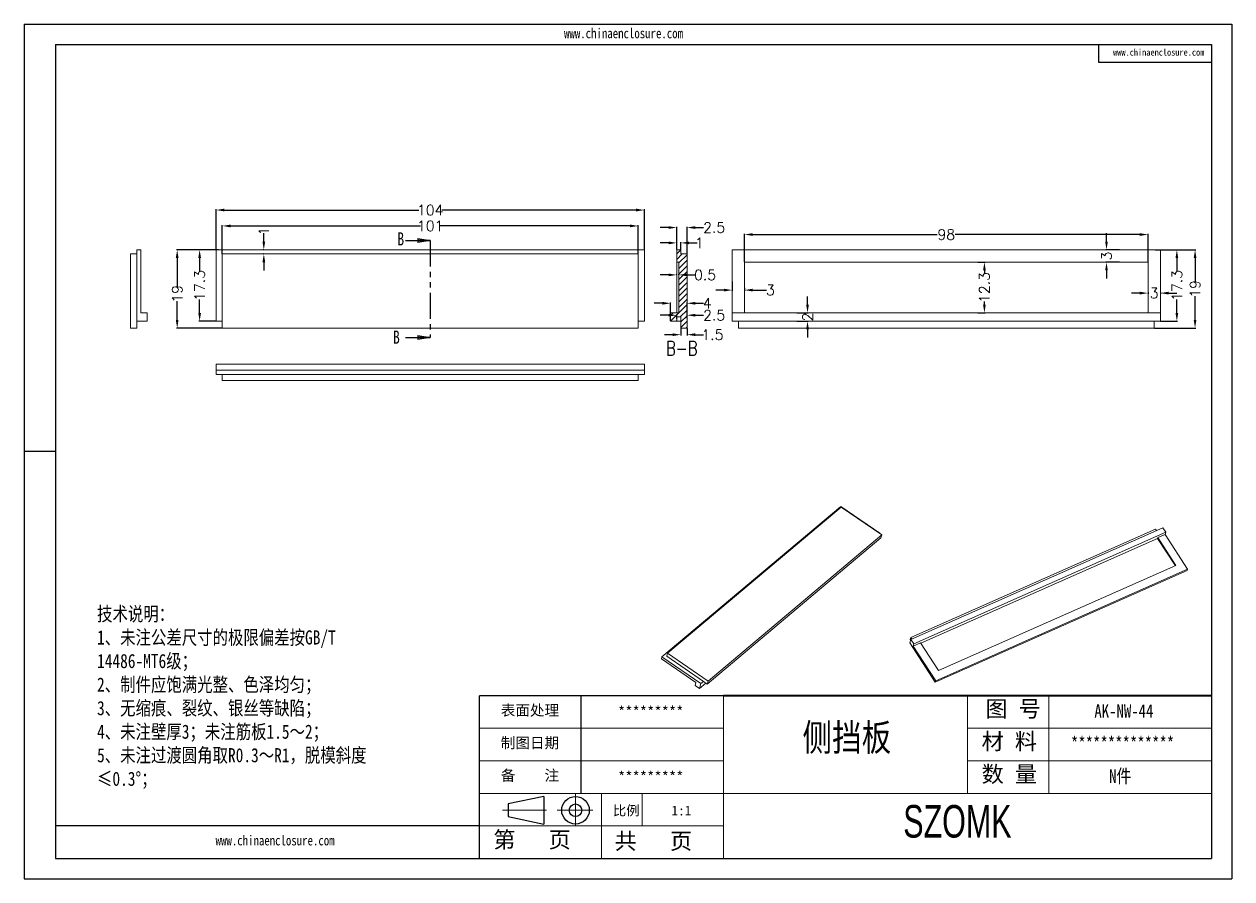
# Model space of a CAD drawing. Header units: inches. Extents: x 1765 to 3463, y 573 to 848.
# Drawn here: x 2605.5 to 2898.9, y 573 to 780.4 of the extents above; entities that cross this region are included whole.
import ezdxf

# ---------------------------------------------------------------- set-up
doc = ezdxf.new("R2010")
doc.units = ezdxf.units.IN
doc.linetypes.add('CENTER2', pattern=[28.575, 19.05, -3.175, 3.175, -3.175])
doc.linetypes.add('PHANTOM', pattern=[12.7, 6.35, -1.27, 1.27, -1.27, 1.27, -1.27])
doc.layers.add('文字', color=81, linetype='Continuous')
for name, color, linetype, lineweight in [('粗实线', 7, 'Continuous', 30), ('细实线', 3, 'Continuous', 9), ('细点划线', 2, 'CENTER2', 9)]:
    doc.layers.add(name, color=color, linetype=linetype, lineweight=lineweight)
doc.styles.add('SLDTEXTSTYLE0', font='TXT', dxfattribs={"width": 0.75})
doc.styles.add('SLDTEXTSTYLE3', font='TXT', dxfattribs={"width": 0.75, "bigfont": 'bigfont'})
doc.styles.get("Standard").update_dxf_attribs({"font": 'txt', "bigfont": 'gbcbig.shx'})
doc.styles.add('宋体', font='', dxfattribs={"width": 0.8, "height": 3.5})
doc.styles.add('长仿宋', font='', dxfattribs={"width": 0.7, "height": 4})
doc.styles.get('宋体').set_extended_font_data('SimSun')
doc.styles.get('长仿宋').set_extended_font_data('SimSun')
doc.dimstyles.new('2.5', dxfattribs={"dimtxt": 2.5, "dimasz": 2, "dimexe": 0.18, "dimexo": 0.0625, "dimgap": 0.09, "dimtad": 0, "dimzin": 12, "dimdsep": 46, "dimtxsty": 'Standard', "dimcen": 2, "dimclrd": 3, "dimclre": 3, "dimadec": 0, "dimazin": 0, "dimtfac": 1, "dimtofl": 0, "dimtmove": 0, "dimatfit": 3, "dimfxl": 1, "dimtolj": 1, "dimtzin": 0, "dimarcsym": 0})

# ---------------------------------------------------------------- blocks, each defined once
blk = doc.blocks.new('_CLOSED')
at = {"color": 0, "linetype": 'ByBlock', "lineweight": -2}
for p, q in [((-1, 0.166667), (0, 0)), ((-1, 0.166667), (-1, -0.166667)), ((0, 0), (-1, -0.166667)), ((0, 0), (-1, 0))]:
    blk.add_line(p, q, dxfattribs=at)
blk = doc.blocks.new('*D350')
at = {"color": 3, "lineweight": -2}
for p, q in [((2652.16, 725.66), (2652.16, 735.43)), ((2654.16, 735.25), (2701.36, 735.25)), ((2754.16, 735.25), (2706.96, 735.25)), ((2756.16, 725.66), (2756.16, 735.43))]:
    blk.add_line(p, q, dxfattribs=at)
at = {"color": 3}
for points in [[(2654.16, 735.59), (2654.16, 734.92), (2652.16, 735.25)], [(2754.16, 735.59), (2754.16, 734.92), (2756.16, 735.25)]]:
    blk.add_solid(points, dxfattribs=at)
at = {"layer": 'Defpoints', "color": 0}
for p in [(2756.16, 735.25), (2652.16, 725.6), (2756.16, 725.6)]:
    blk.add_point(p, dxfattribs=at)
at = {"color": 0, "insert": (2704.16, 735.25), "char_height": 2.5, "attachment_point": 5}
blk.add_mtext('\\A1;104', dxfattribs=at)
blk = doc.blocks.new('*D351')
at = {"color": 3, "lineweight": -2}
for p, q in [((2653.66, 724.66), (2653.66, 731.57)), ((2655.66, 731.39), (2701.78, 731.39)), ((2752.66, 731.39), (2706.54, 731.39)), ((2754.66, 724.66), (2754.66, 731.57))]:
    blk.add_line(p, q, dxfattribs=at)
at = {"color": 3}
for points in [[(2655.66, 731.73), (2655.66, 731.06), (2653.66, 731.39)], [(2752.66, 731.73), (2752.66, 731.06), (2754.66, 731.39)]]:
    blk.add_solid(points, dxfattribs=at)
at = {"layer": 'Defpoints', "color": 0}
for p in [(2754.66, 731.39), (2653.66, 724.6), (2754.66, 724.6)]:
    blk.add_point(p, dxfattribs=at)
at = {"color": 0, "insert": (2704.16, 731.39), "char_height": 2.5, "attachment_point": 5}
blk.add_mtext('\\A1;101', dxfattribs=at)
blk = doc.blocks.new('*D352')
at = {"color": 3, "lineweight": -2}
for p, q in [((2652.1, 725.6), (2642.52, 725.6)), ((2642.7, 723.6), (2642.7, 716.68)), ((2642.7, 708.6), (2642.7, 713.16)), ((2653.6, 706.6), (2642.52, 706.6))]:
    blk.add_line(p, q, dxfattribs=at)
at = {"color": 3}
for points in [[(2642.36, 723.6), (2643.03, 723.6), (2642.7, 725.6)], [(2642.36, 708.6), (2643.03, 708.6), (2642.7, 706.6)]]:
    blk.add_solid(points, dxfattribs=at)
at = {"layer": 'Defpoints', "color": 0}
for p in [(2642.7, 725.6), (2652.16, 725.6), (2653.66, 706.6)]:
    blk.add_point(p, dxfattribs=at)
at = {"color": 0, "insert": (2642.7, 714.92), "char_height": 2.5, "attachment_point": 5, "rotation": 90}
blk.add_mtext('\\A1;19', dxfattribs=at)
blk = doc.blocks.new('*D353')
at = {"color": 3, "lineweight": -2}
for p, q in [((2652.73, 725.6), (2647.97, 725.6)), ((2648.15, 723.6), (2648.15, 720.37)), ((2648.15, 710.3), (2648.15, 713.53)), ((2652.1, 708.3), (2647.97, 708.3))]:
    blk.add_line(p, q, dxfattribs=at)
at = {"color": 3}
for points in [[(2647.82, 723.6), (2648.49, 723.6), (2648.15, 725.6)], [(2647.82, 710.3), (2648.49, 710.3), (2648.15, 708.3)]]:
    blk.add_solid(points, dxfattribs=at)
at = {"layer": 'Defpoints', "color": 0}
for p in [(2648.15, 725.6), (2652.79, 725.6), (2652.16, 708.3)]:
    blk.add_point(p, dxfattribs=at)
at = {"color": 0, "insert": (2648.15, 716.95), "char_height": 2.5, "attachment_point": 5, "rotation": 90}
blk.add_mtext('\\A1;17.3', dxfattribs=at)
blk = doc.blocks.new('*D354')
at = {"color": 3, "lineweight": -2}
for p, q in [((2663.74, 727.6), (2663.74, 729.6)), ((2663.68, 725.6), (2663.56, 725.6)), ((2663.68, 724.6), (2663.56, 724.6)), ((2663.74, 722.6), (2663.74, 720.6))]:
    blk.add_line(p, q, dxfattribs=at)
at = {"color": 3}
for points in [[(2663.41, 727.6), (2664.08, 727.6), (2663.74, 725.6)], [(2663.41, 722.6), (2664.08, 722.6), (2663.74, 724.6)]]:
    blk.add_solid(points, dxfattribs=at)
at = {"layer": 'Defpoints', "color": 0}
for p in [(2663.74, 725.6), (2663.74, 725.6), (2663.74, 724.6)]:
    blk.add_point(p, dxfattribs=at)
at = {"color": 0, "insert": (2663.74, 730.11), "char_height": 2.5, "attachment_point": 5, "rotation": 90}
blk.add_mtext('\\A1;1', dxfattribs=at)
blk = doc.blocks.new('*D355')
at = {"color": 3, "lineweight": -2}
for p, q in [((2780.49, 722.66), (2780.49, 729.49)), ((2782.49, 729.31), (2827.32, 729.31)), ((2876.49, 729.31), (2831.66, 729.31)), ((2878.49, 722.66), (2878.49, 729.49))]:
    blk.add_line(p, q, dxfattribs=at)
at = {"color": 3}
for points in [[(2782.49, 729.64), (2782.49, 728.97), (2780.49, 729.31)], [(2876.49, 729.64), (2876.49, 728.97), (2878.49, 729.31)]]:
    blk.add_solid(points, dxfattribs=at)
at = {"layer": 'Defpoints', "color": 0}
for p in [(2878.49, 729.31), (2780.49, 722.6), (2878.49, 722.6)]:
    blk.add_point(p, dxfattribs=at)
at = {"color": 0, "insert": (2829.49, 729.31), "char_height": 2.5, "attachment_point": 5}
blk.add_mtext('\\A1;98', dxfattribs=at)
blk = doc.blocks.new('*D356')
at = {"color": 3, "lineweight": -2}
for p, q in [((2837.18, 722.6), (2838.94, 722.6)), ((2838.76, 720.6), (2838.76, 719.87)), ((2838.76, 712.3), (2838.76, 713.03)), ((2837.18, 710.3), (2838.94, 710.3))]:
    blk.add_line(p, q, dxfattribs=at)
at = {"color": 3}
for points in [[(2838.42, 720.6), (2839.09, 720.6), (2838.76, 722.6)], [(2838.42, 712.3), (2839.09, 712.3), (2838.76, 710.3)]]:
    blk.add_solid(points, dxfattribs=at)
at = {"layer": 'Defpoints', "color": 0}
for p in [(2837.11, 722.6), (2837.11, 710.3), (2838.76, 710.3)]:
    blk.add_point(p, dxfattribs=at)
at = {"color": 0, "insert": (2838.76, 716.45), "char_height": 2.5, "attachment_point": 5, "rotation": 90}
blk.add_mtext('\\A1;12.3', dxfattribs=at)
blk = doc.blocks.new('*D357')
at = {"color": 3, "lineweight": -2}
for p, q in [((2764.03, 725.66), (2764.03, 727.46)), ((2765.03, 725.66), (2765.03, 727.46)), ((2762.03, 727.28), (2760.03, 727.28)), ((2767.03, 727.28), (2769.03, 727.28))]:
    blk.add_line(p, q, dxfattribs=at)
at = {"color": 3}
for points in [[(2762.03, 727.61), (2762.03, 726.94), (2764.03, 727.28)], [(2767.03, 727.61), (2767.03, 726.94), (2765.03, 727.28)]]:
    blk.add_solid(points, dxfattribs=at)
at = {"layer": 'Defpoints', "color": 0}
for p in [(2764.03, 725.6), (2765.03, 727.28), (2765.03, 725.6)]:
    blk.add_point(p, dxfattribs=at)
at = {"color": 0, "insert": (2769.53, 727.28), "char_height": 2.5, "attachment_point": 5}
blk.add_mtext('\\A1;1', dxfattribs=at)
blk = doc.blocks.new('*D358')
at = {"color": 3, "lineweight": -2}
for p, q in [((2762.03, 731), (2760.03, 731)), ((2764.03, 725.66), (2764.03, 731.18)), ((2766.53, 724.66), (2766.53, 731.18)), ((2768.53, 731), (2770.53, 731))]:
    blk.add_line(p, q, dxfattribs=at)
at = {"color": 3}
for points in [[(2762.03, 731.33), (2762.03, 730.67), (2764.03, 731)], [(2768.53, 731.33), (2768.53, 730.67), (2766.53, 731)]]:
    blk.add_solid(points, dxfattribs=at)
at = {"layer": 'Defpoints', "color": 0}
for p in [(2764.03, 731), (2764.03, 725.6), (2766.53, 724.6)]:
    blk.add_point(p, dxfattribs=at)
at = {"color": 0, "insert": (2773.12, 731), "char_height": 2.5, "attachment_point": 5}
blk.add_mtext('\\A1;2.5', dxfattribs=at)
blk = doc.blocks.new('*D359')
at = {"color": 3, "lineweight": -2}
for p, q in [((2762.53, 708.36), (2762.53, 712.81)), ((2766.53, 708.98), (2766.53, 712.81)), ((2760.53, 712.63), (2758.53, 712.63)), ((2768.53, 712.63), (2770.53, 712.63))]:
    blk.add_line(p, q, dxfattribs=at)
at = {"color": 3}
for points in [[(2760.53, 712.96), (2760.53, 712.29), (2762.53, 712.63)], [(2768.53, 712.96), (2768.53, 712.29), (2766.53, 712.63)]]:
    blk.add_solid(points, dxfattribs=at)
at = {"layer": 'Defpoints', "color": 0}
for p in [(2766.53, 712.63), (2762.53, 708.3), (2766.53, 708.92)]:
    blk.add_point(p, dxfattribs=at)
at = {"color": 0, "insert": (2771.45, 712.63), "char_height": 2.5, "attachment_point": 5}
blk.add_mtext('\\A1;4', dxfattribs=at)
blk = doc.blocks.new('*D360')
at = {"color": 3, "lineweight": -2}
for p, q in [((2763.03, 705), (2761.03, 705)), ((2765.03, 706.54), (2765.03, 704.82)), ((2766.53, 706.54), (2766.53, 704.82)), ((2768.53, 705), (2770.53, 705))]:
    blk.add_line(p, q, dxfattribs=at)
at = {"color": 3}
for points in [[(2763.03, 705.34), (2763.03, 704.67), (2765.03, 705)], [(2768.53, 705.34), (2768.53, 704.67), (2766.53, 705)]]:
    blk.add_solid(points, dxfattribs=at)
at = {"layer": 'Defpoints', "color": 0}
for p in [(2765.03, 706.6), (2766.53, 706.6), (2766.53, 705)]:
    blk.add_point(p, dxfattribs=at)
at = {"color": 0, "insert": (2772.7, 705), "char_height": 2.5, "attachment_point": 5}
blk.add_mtext('\\A1;1.5', dxfattribs=at)
blk = doc.blocks.new('*D361')
at = {"color": 3, "lineweight": -2}
for p, q in [((2764.03, 708.86), (2764.03, 709.91)), ((2766.53, 708.98), (2766.53, 709.91)), ((2762.03, 709.73), (2760.03, 709.73)), ((2768.53, 709.73), (2770.53, 709.73))]:
    blk.add_line(p, q, dxfattribs=at)
at = {"color": 3}
for points in [[(2762.03, 710.06), (2762.03, 709.39), (2764.03, 709.73)], [(2768.53, 710.06), (2768.53, 709.39), (2766.53, 709.73)]]:
    blk.add_solid(points, dxfattribs=at)
at = {"layer": 'Defpoints', "color": 0}
for p in [(2764.03, 708.8), (2766.53, 709.73), (2766.53, 708.92)]:
    blk.add_point(p, dxfattribs=at)
at = {"color": 0, "insert": (2773.12, 709.73), "char_height": 2.5, "attachment_point": 5}
blk.add_mtext('\\A1;2.5', dxfattribs=at)
blk = doc.blocks.new('*D362')
at = {"color": 3, "lineweight": -2}
for p, q in [((2762.03, 719.51), (2760.03, 719.51)), ((2764.03, 719.5), (2764.03, 719.69)), ((2764.53, 719.5), (2764.53, 719.69)), ((2766.53, 719.51), (2768.53, 719.51))]:
    blk.add_line(p, q, dxfattribs=at)
at = {"color": 3}
for points in [[(2762.03, 719.85), (2762.03, 719.18), (2764.03, 719.51)], [(2766.53, 719.85), (2766.53, 719.18), (2764.53, 719.51)]]:
    blk.add_solid(points, dxfattribs=at)
at = {"layer": 'Defpoints', "color": 0}
for p in [(2764.03, 719.44), (2764.53, 719.51), (2764.53, 719.44)]:
    blk.add_point(p, dxfattribs=at)
at = {"color": 0, "insert": (2770.91, 719.51), "char_height": 2.5, "attachment_point": 5}
blk.add_mtext('\\A1;0.5', dxfattribs=at)
blk = doc.blocks.new('*D363')
at = {"color": 3, "lineweight": -2}
for p, q in [((2881.55, 725.6), (2890.1, 725.6)), ((2889.92, 723.6), (2889.92, 717.86)), ((2889.92, 708.6), (2889.92, 714.34)), ((2880.05, 706.6), (2890.1, 706.6))]:
    blk.add_line(p, q, dxfattribs=at)
at = {"color": 3}
for points in [[(2889.59, 723.6), (2890.25, 723.6), (2889.92, 725.6)], [(2889.59, 708.6), (2890.25, 708.6), (2889.92, 706.6)]]:
    blk.add_solid(points, dxfattribs=at)
at = {"layer": 'Defpoints', "color": 0}
for p in [(2881.49, 725.6), (2889.92, 725.6), (2879.99, 706.6)]:
    blk.add_point(p, dxfattribs=at)
at = {"color": 0, "insert": (2889.92, 716.1), "char_height": 2.5, "attachment_point": 5, "rotation": 90}
blk.add_mtext('\\A1;19', dxfattribs=at)
blk = doc.blocks.new('*D364')
at = {"color": 3, "lineweight": -2}
for p, q in [((2880.23, 725.6), (2885.68, 725.6)), ((2885.5, 723.6), (2885.5, 720.37)), ((2885.5, 710.3), (2885.5, 713.53)), ((2881.55, 708.3), (2885.68, 708.3))]:
    blk.add_line(p, q, dxfattribs=at)
at = {"color": 3}
for points in [[(2885.16, 723.6), (2885.83, 723.6), (2885.5, 725.6)], [(2885.16, 710.3), (2885.83, 710.3), (2885.5, 708.3)]]:
    blk.add_solid(points, dxfattribs=at)
at = {"layer": 'Defpoints', "color": 0}
for p in [(2880.17, 725.6), (2885.5, 725.6), (2881.49, 708.3)]:
    blk.add_point(p, dxfattribs=at)
at = {"color": 0, "insert": (2885.5, 716.95), "char_height": 2.5, "attachment_point": 5, "rotation": 90}
blk.add_mtext('\\A1;17.3', dxfattribs=at)
blk = doc.blocks.new('*D365')
at = {"color": 3, "lineweight": -2}
for p, q in [((2868.41, 727.6), (2868.41, 729.6)), ((2871.59, 725.6), (2868.23, 725.6)), ((2871.59, 722.6), (2868.23, 722.6)), ((2868.41, 720.6), (2868.41, 718.6))]:
    blk.add_line(p, q, dxfattribs=at)
at = {"color": 3}
for points in [[(2868.08, 727.6), (2868.74, 727.6), (2868.41, 725.6)], [(2868.08, 720.6), (2868.74, 720.6), (2868.41, 722.6)]]:
    blk.add_solid(points, dxfattribs=at)
at = {"layer": 'Defpoints', "color": 0}
for p in [(2868.41, 725.6), (2871.65, 725.6), (2871.65, 722.6)]:
    blk.add_point(p, dxfattribs=at)
at = {"color": 0, "insert": (2868.41, 724.1), "char_height": 2.5, "attachment_point": 5, "rotation": 90}
blk.add_mtext('\\A1;3', dxfattribs=at)
blk = doc.blocks.new('*D366')
at = {"color": 3, "lineweight": -2}
for p, q in [((2876.49, 715.09), (2874.49, 715.09)), ((2878.49, 715.29), (2878.49, 714.91)), ((2881.49, 715.29), (2881.49, 714.91)), ((2883.49, 715.09), (2885.49, 715.09))]:
    blk.add_line(p, q, dxfattribs=at)
at = {"color": 3}
for points in [[(2876.49, 715.43), (2876.49, 714.76), (2878.49, 715.09)], [(2883.49, 715.43), (2883.49, 714.76), (2881.49, 715.09)]]:
    blk.add_solid(points, dxfattribs=at)
at = {"layer": 'Defpoints', "color": 0}
for p in [(2878.49, 715.35), (2878.49, 715.09), (2881.49, 715.35)]:
    blk.add_point(p, dxfattribs=at)
at = {"color": 0, "insert": (2879.99, 715.09), "char_height": 2.5, "attachment_point": 5}
blk.add_mtext('\\A1;3', dxfattribs=at)
blk = doc.blocks.new('*D367')
at = {"color": 3, "lineweight": -2}
for p, q in [((2795.8, 712.3), (2795.8, 714.3)), ((2793.16, 710.3), (2795.98, 710.3)), ((2793.16, 708.3), (2795.98, 708.3)), ((2795.8, 706.3), (2795.8, 704.3))]:
    blk.add_line(p, q, dxfattribs=at)
at = {"color": 3}
for points in [[(2795.47, 712.3), (2796.13, 712.3), (2795.8, 710.3)], [(2795.47, 706.3), (2796.13, 706.3), (2795.8, 708.3)]]:
    blk.add_solid(points, dxfattribs=at)
at = {"layer": 'Defpoints', "color": 0}
for p in [(2793.1, 710.3), (2795.8, 710.3), (2793.1, 708.3)]:
    blk.add_point(p, dxfattribs=at)
at = {"color": 0, "insert": (2795.8, 709.3), "char_height": 2.5, "attachment_point": 5, "rotation": 90}
blk.add_mtext('\\A1;2', dxfattribs=at)
blk = doc.blocks.new('*D368')
at = {"color": 3, "lineweight": -2}
for p, q in [((2775.49, 715.83), (2773.49, 715.83)), ((2777.49, 717.89), (2777.49, 715.65)), ((2780.49, 716.39), (2780.49, 715.65)), ((2782.49, 715.83), (2785.84, 715.83))]:
    blk.add_line(p, q, dxfattribs=at)
at = {"color": 3}
for points in [[(2775.49, 716.16), (2775.49, 715.5), (2777.49, 715.83)], [(2782.49, 716.16), (2782.49, 715.5), (2780.49, 715.83)]]:
    blk.add_solid(points, dxfattribs=at)
at = {"layer": 'Defpoints', "color": 0}
for p in [(2777.49, 717.95), (2780.49, 716.45), (2780.49, 715.83)]:
    blk.add_point(p, dxfattribs=at)
at = {"color": 0, "insert": (2786.77, 715.83), "char_height": 2.5, "attachment_point": 5}
blk.add_mtext('\\A1;3', dxfattribs=at)

msp = doc.modelspace()

# ---------------------------------------------------------------- hatches: boundary and pattern name
at = {"linetype": 'Continuous', "lineweight": 0}
h = msp.add_hatch(dxfattribs=at)
h.set_pattern_fill('ANSI31', color=4, scale=0.3, style=0)
h.paths.add_polyline_path([(2766.526, 724.601), (2765.026, 724.601), (2765.026, 725.601), (2764.026, 725.601), (2764.026, 722.601), (2764.526, 722.601), (2764.526, 710.301), (2762.526, 710.301), (2762.526, 708.301), (2764.026, 708.301), (2764.026, 709.301), (2765.026, 709.301), (2765.026, 706.601), (2766.526, 706.601)], flags=0)

# ---------------------------------------------------------------- linework, layer by layer
for p, q in [((2605.532, 780.356), (2898.853, 780.356)), ((2605.532, 780.356), (2605.532, 572.957)), ((2898.853, 780.356), (2898.853, 572.957)), ((2613.122, 775.418), (2893.915, 775.418)), ((2613.122, 775.418), (2613.122, 577.895)), ((2866.481, 775.418), (2866.481, 771.131)), ((2893.915, 775.418), (2893.915, 577.895)), ((2866.481, 771.131), (2893.915, 771.131)), ((2613.122, 676.656), (2605.532, 676.656)), ((2605.532, 668.975), (2605.532, 572.957)), ((2775.401, 617.399), (2716.145, 617.399)), ((2716.145, 577.895), (2716.145, 617.399)), ((2740.835, 593.697), (2740.835, 617.399)), ((2716.145, 585.796), (2613.122, 585.796)), ((2613.122, 577.895), (2893.915, 577.895)), ((2605.532, 572.957), (2898.853, 572.957)), ((2605.532, 572.957), (2741.329, 572.957))]:
    msp.add_line(p, q)
at = {"color": 7, "linetype": 'Continuous', "lineweight": 30}
for p, q in [((2698.161, 727.881), (2704.161, 727.881)), ((2698.161, 704.321), (2704.161, 704.321))]:
    msp.add_line(p, q, dxfattribs=at)
at = {"color": 1, "linetype": 'PHANTOM', "lineweight": 30}
msp.add_line((2704.161, 727.881), (2704.161, 704.321), dxfattribs=at)
at = {"color": 7, "linetype": 'Continuous', "lineweight": 15}
for p, q in [((2631.394, 724.601), (2631.394, 706.601)), ((2632.894, 724.601), (2631.394, 724.601)), ((2632.894, 725.601), (2633.894, 725.601)), ((2632.894, 708.301), (2632.894, 725.601)), ((2633.894, 725.601), (2633.894, 710.301)), ((2652.161, 725.601), (2652.161, 708.301)), ((2756.161, 725.601), (2652.161, 725.601)), ((2653.661, 706.601), (2653.661, 724.601)), ((2653.661, 724.601), (2754.661, 724.601)), ((2754.661, 724.601), (2754.661, 706.601)), ((2756.161, 708.301), (2756.161, 725.601)), ((2764.026, 725.601), (2764.026, 722.601)), ((2764.026, 725.601), (2765.026, 725.601)), ((2765.026, 724.601), (2765.026, 725.601)), ((2765.026, 724.601), (2766.526, 724.601)), ((2766.526, 706.601), (2766.526, 724.601)), ((2881.491, 725.601), (2777.491, 725.601)), ((2777.491, 725.601), (2777.491, 710.301)), ((2881.491, 710.301), (2881.491, 725.601)), ((2764.526, 722.601), (2764.026, 722.601)), ((2764.026, 722.601), (2764.026, 710.301)), ((2764.526, 710.301), (2764.526, 722.601)), ((2780.491, 722.601), (2780.491, 710.301)), ((2878.491, 722.601), (2780.491, 722.601)), ((2878.491, 710.301), (2878.491, 722.601)), ((2633.894, 710.301), (2635.394, 710.301)), ((2635.394, 708.301), (2635.394, 710.301)), ((2762.526, 708.301), (2762.526, 710.301)), ((2762.526, 710.301), (2764.526, 710.301)), ((2777.491, 710.301), (2881.491, 710.301)), ((2777.491, 708.301), (2777.491, 710.301)), ((2881.491, 710.301), (2881.491, 708.301)), ((2632.894, 708.301), (2635.394, 708.301)), ((2632.894, 708.301), (2632.894, 706.601)), ((2652.161, 708.301), (2653.661, 708.301)), ((2756.161, 708.301), (2754.661, 708.301)), ((2764.026, 708.301), (2762.526, 708.301)), ((2764.026, 709.301), (2765.026, 709.301)), ((2764.026, 709.301), (2764.026, 708.301)), ((2764.026, 708.301), (2765.026, 708.301)), ((2765.026, 706.601), (2765.026, 709.301)), ((2881.491, 708.301), (2777.491, 708.301)), ((2778.991, 708.301), (2778.991, 706.601)), ((2879.991, 706.601), (2879.991, 708.301)), ((2632.894, 706.601), (2631.394, 706.601)), ((2653.661, 706.601), (2754.661, 706.601)), ((2766.526, 706.601), (2765.026, 706.601)), ((2778.991, 706.601), (2879.991, 706.601)), ((2756.161, 697.882), (2652.161, 697.882)), ((2652.161, 696.382), (2652.161, 697.882)), ((2652.161, 696.382), (2756.161, 696.382)), ((2652.161, 695.382), (2652.161, 696.382)), ((2756.161, 695.382), (2652.161, 695.382)), ((2653.661, 695.382), (2653.661, 693.882)), ((2754.661, 695.382), (2754.661, 693.882)), ((2756.161, 696.382), (2756.161, 697.882)), ((2756.161, 695.382), (2756.161, 696.382)), ((2653.661, 693.882), (2754.661, 693.882)), ((2803.847, 663.339), (2760.419, 626.822)), ((2761.78, 627.686), (2803.955, 663.15)), ((2813.326, 656.846), (2803.847, 663.339)), ((2803.955, 663.15), (2813.817, 656.394)), ((2880.311, 657.832), (2820.887, 631.527)), ((2820.926, 631.069), (2882.116, 658.155)), ((2882.832, 657.056), (2821.642, 629.97)), ((2880.552, 657.463), (2880.311, 657.832)), ((2882.116, 658.155), (2882.832, 657.056)), ((2882.644, 656.536), (2882.832, 657.056)), ((2813.631, 655.681), (2771.456, 620.218)), ((2771.642, 620.931), (2813.817, 656.394)), ((2813.326, 656.846), (2813.251, 656.782)), ((2813.326, 656.846), (2813.301, 656.748)), ((2813.631, 655.681), (2813.817, 656.394)), ((2880.816, 655.582), (2823.292, 630.118)), ((2880.816, 655.582), (2880.879, 655.755)), ((2885.145, 648.936), (2880.816, 655.582)), ((2882.644, 656.536), (2880.879, 655.755)), ((2885.281, 648.996), (2880.879, 655.755)), ((2888.12, 648.129), (2882.644, 656.536)), ((2827.621, 623.472), (2885.281, 648.996)), ((2887.995, 647.782), (2826.805, 620.696)), ((2826.93, 621.042), (2888.12, 648.129)), ((2887.995, 647.782), (2888.12, 648.129)), ((2820.612, 630.202), (2820.926, 631.069)), ((2820.887, 631.527), (2820.699, 631.007)), ((2820.699, 631.007), (2820.83, 630.805)), ((2820.887, 631.527), (2821.127, 631.158)), ((2821.642, 629.97), (2820.926, 631.069)), ((2826.805, 620.696), (2820.612, 630.202)), ((2823.219, 630.231), (2821.454, 629.45)), ((2821.454, 629.45), (2821.642, 629.97)), ((2821.454, 629.45), (2826.93, 621.042)), ((2823.219, 630.231), (2827.621, 623.472)), ((2760.419, 626.822), (2760.295, 626.347)), ((2768.678, 620.604), (2760.295, 626.347)), ((2760.419, 626.822), (2769.898, 620.329)), ((2761.594, 626.973), (2761.78, 627.686)), ((2770.525, 620.856), (2761.594, 626.973)), ((2771.642, 620.931), (2761.78, 627.686)), ((2768.678, 620.604), (2768.492, 619.892)), ((2768.492, 619.892), (2769.588, 619.141)), ((2769.588, 619.141), (2771.132, 620.44)), ((2769.898, 620.329), (2769.588, 619.141)), ((2769.898, 620.329), (2770.525, 620.856)), ((2771.456, 620.218), (2770.525, 620.856)), ((2771.456, 620.218), (2771.642, 620.931)), ((2826.805, 620.696), (2826.93, 621.042))]:
    msp.add_line(p, q, dxfattribs=at)
at = {"layer": '粗实线', "color": 7, "lineweight": 40}
msp.add_line((2893.915, 617.399), (2775.401, 617.399), dxfattribs=at)
at = {"layer": '粗实线', "color": 7}
for p, q in [((2731.76, 592.957), (2723.127, 591.128)), ((2731.76, 592.957), (2731.76, 586.192)), ((2723.127, 591.128), (2723.127, 588.075)), ((2723.127, 588.075), (2731.76, 586.192))]:
    msp.add_line(p, q, dxfattribs=at)
for radius in [3.356, 1.527]:
    msp.add_circle((2739.443, 589.601), radius, dxfattribs=at)
at = {"layer": '细实线', "color": 7}
for p, q in [((2775.401, 617.399), (2775.401, 577.895)), ((2834.658, 617.399), (2834.658, 593.697)), ((2854.41, 617.399), (2854.41, 593.863)), ((2775.401, 609.498), (2716.145, 609.498)), ((2893.915, 609.498), (2834.658, 609.498)), ((2775.401, 601.598), (2716.145, 601.598)), ((2893.915, 601.598), (2834.658, 601.598)), ((2893.915, 593.697), (2716.145, 593.697)), ((2745.773, 593.697), (2745.773, 577.895)), ((2755.649, 593.697), (2755.649, 585.796)), ((2775.401, 585.796), (2716.145, 585.796))]:
    msp.add_line(p, q, dxfattribs=at)
at = {"layer": '细点划线', "color": 7}
for p, q in [((2739.443, 593.465), (2739.443, 585.796)), ((2721.75, 589.601), (2732.421, 589.601)), ((2734.954, 589.601), (2743.629, 589.601))]:
    msp.add_line(p, q, dxfattribs=at)

# ---------------------------------------------------------------- block references
at = {"color": 7, "linetype": 'Continuous', "lineweight": 30, "xscale": 3, "yscale": 3, "zscale": 0.5}
for p in [(2704.161, 727.881), (2704.161, 704.321)]:
    msp.add_blockref('_CLOSED', p, dxfattribs=at)

# ---------------------------------------------------------------- texts
at = {"color": 7, "linetype": 'Continuous', "char_height": 3.175, "attachment_point": 1, "style": 'SLDTEXTSTYLE0'}
for insert in [(2696.198, 729.834), (2695.142, 705.989)]:
    msp.add_mtext('B', dxfattribs=dict(at, insert=insert))
at = {"color": 0, "linetype": 'Continuous', "lineweight": 0, "insert": (2765.236, 703.452), "char_height": 3.5, "attachment_point": 2, "style": 'SLDTEXTSTYLE3'}
msp.add_mtext('{\\Ftxt,bigfont|c134;B-B}', dxfattribs=at)
at = {"char_height": 2.59835, "width": 1476.77247, "attachment_point": 1}
for s, insert in [('{\\fSimHei|b0|i0|c134|p49;表面处理}', (2721.297, 615.157)), ('{\\fSimHei|b0|i0|c134|p49;*********}', (2749.756, 614.823)), ('{\\fSimHei|b0|i0|c134|p49;制图日期}', (2721.297, 607.256)), ('{\\fSimHei|b0|i0|c134|p49;备    注}', (2721.297, 599.355)), ('{\\fSimHei|b0|i0|c134|p49;*********}', (2749.756, 599.021))]:
    msp.add_mtext(s, dxfattribs=dict(at, insert=insert))
at = {"layer": '文字', "color": 0, "attachment_point": 1, "style": '宋体'}
for s, insert, char_height, width in [('www.chinaenclosure.com', (2736.654, 779.36), 2.41417, 42.41462), ('www.chinaenclosure.com', (2870.016, 774.332), 1.60945, 28.27641), ('{\\H1.111x;技术说明：\\P1、未注公差尺寸的极限偏差按GB/T 14486-MT6级；\\P2、制件应饱满光整、色泽均匀；\\P3、无缩痕、裂纹、银丝等缺陷；\\P4、未注壁厚3；未注筋板1.5～2；\\P5、未注过渡圆角取R0.3～R1，脱模斜度≤0.3%%D；}', (2623.241, 638.965), 3.08629, 69.51694), ('{\\H1.111x;AK-NW-44}', (2865.465, 615.336), 2.96284, 34.25379), ('侧挡板', (2794.581, 610.579), 6.5841, 84.17528), ('{\\H1.111x;**************}', (2859.766, 607.435), 2.96284, 34.25379), ('{\\H1.111x;N件}', (2869.049, 599.534), 2.96284, 34.25379), ('www.chinaenclosure.com', (2652.032, 583.484), 2.41417, 42.41462)]:
    msp.add_mtext(s, dxfattribs=dict(at, insert=insert, char_height=char_height, width=width))
at = {"layer": '粗实线', "insert": (2819.049, 590.868), "char_height": 7.90091, "width": 88.60093, "attachment_point": 1, "style": '长仿宋'}
msp.add_mtext('{\\fSTXinwei|b0|i0|c134|p2;SZOMK}', dxfattribs=at)
at = {"layer": '细实线', "color": 7, "attachment_point": 1}
for s, insert, char_height, width in [('{\\fSimSun|b0|i0|c134|p54;图 号}', (2839.002, 616.2), 3.95046, 19.75228), ('{\\fSimSun|b0|i0|c134|p54;材 料   }', (2838.066, 608.299), 3.95046, 19.75228), ('{\\fSimSun|b0|i0|c134|p54;数 量}', (2838.085, 600.359), 3.95046, 17.84866), ('{\\fSimSun|b0|i0|c134|p54;比例}', (2748.538, 590.704), 2.37027, 10.40477), ('{\\fSimSun|b0|i0|c134|p54;1:1}', (2762.735, 590.704), 2.37027, 10.40477), ('{\\fSimSun|b0|i0|c134|p54;第   页}', (2719.469, 584.438), 3.95046, 29.62843), ('{\\fSimSun|b0|i0|c134|p54; 共   页}', (2746.256, 584.102), 3.95046, 29.62843)]:
    msp.add_mtext(s, dxfattribs=dict(at, insert=insert, char_height=char_height, width=width))

# ---------------------------------------------------------------- dimensions: what is measured, and where the dimension line sits
for base, p1, p2, picture, middle in [((2756.161, 735.252), (2652.161, 725.601), (2756.161, 725.601), '*D350', (2704.161, 735.252)), ((2754.661, 731.393), (2653.661, 724.601), (2754.661, 724.601), '*D351', (2704.161, 731.393)), ((2878.491, 729.307), (2780.491, 722.601), (2878.491, 722.601), '*D355', (2829.491, 729.307)), ((2765.026, 727.275), (2764.026, 725.601), (2765.026, 725.601), '*D357', (2769.533, 727.275)), ((2878.491, 715.094), (2881.491, 715.354), (2878.491, 715.354), '*D366', (2879.991, 715.094)), ((2766.526, 709.725), (2764.026, 708.801), (2766.526, 708.92), '*D361', (2773.116, 709.725))]:
    dim = msp.add_linear_dim(base=base, p1=p1, p2=p2, dimstyle='2.5')
    dim.commit()
    dim.dimension.update_dxf_attribs({"geometry": picture, "text_midpoint": middle})
for base, p1, p2, picture, middle in [((2663.743, 725.601), (2663.743, 724.601), (2663.743, 725.601), '*D354', (2663.743, 730.108)), ((2868.411, 725.601), (2871.65, 722.601), (2871.65, 725.601), '*D365', (2868.411, 724.101)), ((2889.919, 725.601), (2879.991, 706.601), (2881.491, 725.601), '*D363', (2889.919, 716.101)), ((2885.496, 725.601), (2881.491, 708.301), (2880.168, 725.601), '*D364', (2885.496, 716.951)), ((2838.755, 710.301), (2837.115, 722.601), (2837.115, 710.301), '*D356', (2838.755, 716.451)), ((2795.799, 710.301), (2793.096, 708.301), (2793.096, 710.301), '*D367', (2795.799, 709.301))]:
    dim = msp.add_linear_dim(base=base, p1=p1, p2=p2, angle=90, dimstyle='2.5')
    dim.commit()
    dim.dimension.update_dxf_attribs({"geometry": picture, "text_midpoint": middle})
for base, p1, p2, picture, middle in [((2764.026, 730.999), (2766.526, 724.601), (2764.026, 725.601), '*D358', (2773.116, 730.999)), ((2780.491, 715.829), (2777.491, 717.951), (2780.491, 716.451), '*D368', (2786.766, 715.829)), ((2766.526, 712.626), (2762.526, 708.301), (2766.526, 708.92), '*D359', (2771.449, 712.626)), ((2766.526, 705.004), (2765.026, 706.601), (2766.526, 706.601), '*D360', (2772.699, 705.004))]:
    dim = msp.add_linear_dim(base=base, p1=p1, p2=p2, dimstyle='2.5')
    dim.commit()
    dim.dimension.update_dxf_attribs({"geometry": picture, "text_midpoint": middle, "dimtype": 160})
for base, p1, p2, picture, middle in [((2642.697, 725.601), (2653.661, 706.601), (2652.161, 725.601), '*D352', (2642.697, 714.921)), ((2648.153, 725.601), (2652.161, 708.301), (2652.794, 725.601), '*D353', (2648.153, 716.951))]:
    dim = msp.add_linear_dim(base=base, p1=p1, p2=p2, angle=90, dimstyle='2.5')
    dim.commit()
    dim.dimension.update_dxf_attribs({"geometry": picture, "text_midpoint": middle, "dimtype": 160})
dim = msp.add_linear_dim(base=(2764.526, 719.512), p1=(2764.026, 719.439), p2=(2764.526, 719.439), text='0<>', dimstyle='2.5')
dim.commit()
dim.dimension.update_dxf_attribs({"geometry": '*D362', "text_midpoint": (2770.908, 719.512)})

doc.saveas('drawing.dxf')
